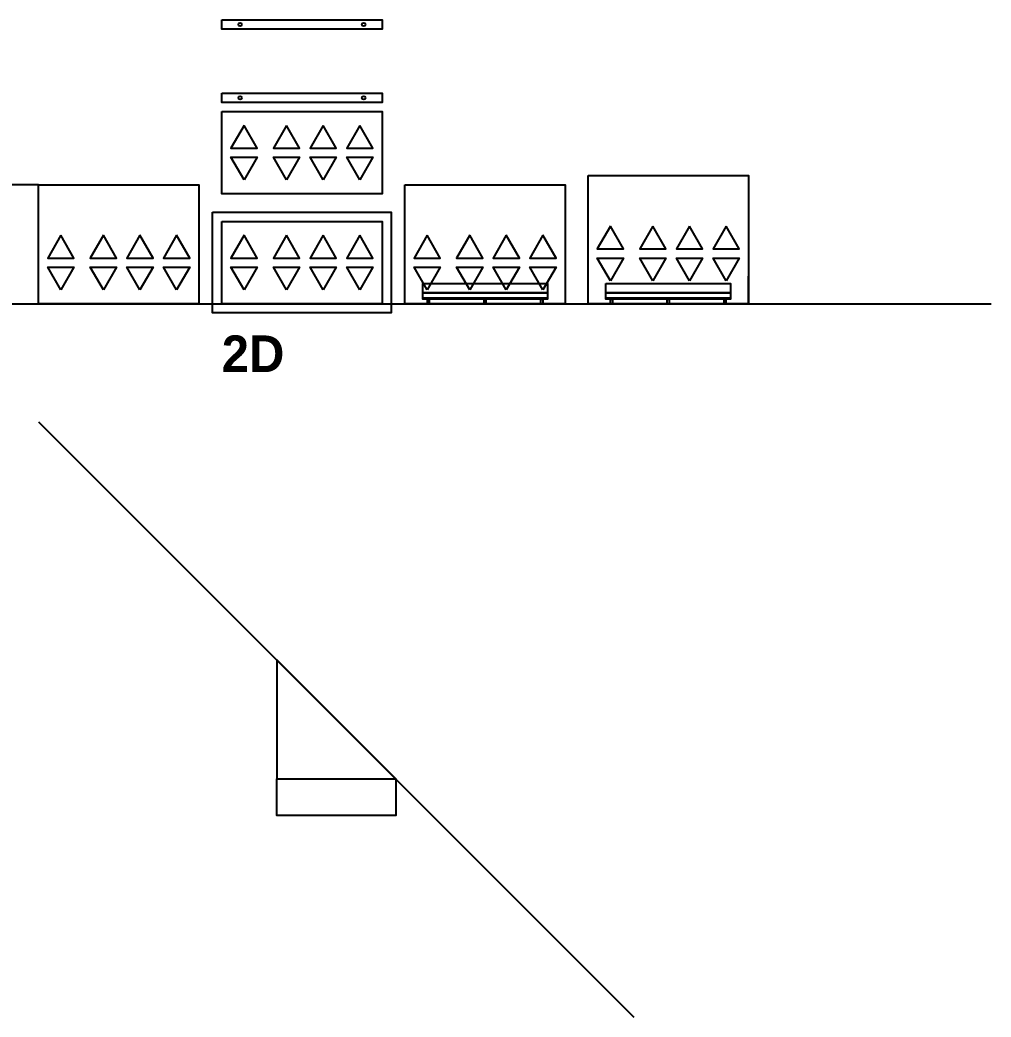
# Model space of a CAD drawing. Header units: inches. Extents: x -177 to 177, y -39 to 214.
# Drawn here: x 47 to 100, y -39 to 15.5 of the extents above; entities that cross this region are included whole.
import ezdxf

# ---------------------------------------------------------------- set-up
doc = ezdxf.new("R2010")
doc.units = ezdxf.units.IN
doc.header["$MEASUREMENT"] = 0
for name, color, linetype in [('E-MOD0', 153, 'Continuous'), ('G-ANNO-TEXT', 7, 'Continuous'), ('M-ENCL', 171, 'Continuous')]:
    doc.layers.add(name, color=color, linetype=linetype)
doc.layers.add('G-VPRT', color=7, linetype='Continuous', plot=False)
doc.styles.add('RJR', font='cityb___.ttf', dxfattribs={"height": 0.1})

msp = doc.modelspace()

# ---------------------------------------------------------------- linework, layer by layer
at = {"layer": 'E-MOD0'}
for points in [[(68.975, 1.1), (75.775, 1.1), (75.775, 0.6), (68.975, 0.6)], [(78.975, 1.1), (85.775, 1.1), (85.775, 0.6), (78.975, 0.6)], [(68.975, 0.6), (75.775, 0.6), (75.775, 0.3), (68.975, 0.3)], [(78.975, 0.6), (85.775, 0.6), (85.775, 0.3), (78.975, 0.3)], [(68.975, 0.3), (75.775, 0.3), (75.775, 0.25), (68.975, 0.25)], [(69.225, 0.25), (69.325, 0.25), (69.325, 0), (69.225, 0)], [(72.325, 0.25), (72.425, 0.25), (72.425, 0), (72.325, 0)], [(75.425, 0.25), (75.525, 0.25), (75.525, 0), (75.425, 0)], [(78.975, 0.3), (85.775, 0.3), (85.775, 0.25), (78.975, 0.25)], [(79.225, 0.25), (79.325, 0.25), (79.325, 0), (79.225, 0)], [(82.325, 0.25), (82.425, 0.25), (82.425, 0), (82.325, 0)], [(85.425, 0.25), (85.525, 0.25), (85.525, 0), (85.425, 0)]]:
    msp.add_lwpolyline(points, close=True, dxfattribs=at)
at = {"layer": 'G-ANNO-TEXT'}
msp.add_line((0, 0), (100, 0), dxfattribs=at)
at = {"layer": 'G-VPRT'}
msp.add_lwpolyline([(57.5, 5), (67.25, 5), (67.25, -0.5), (57.5, -0.5)], close=True, dxfattribs=at)
at = {"layer": 'M-ENCL'}
for p, q in [((48, 6.5), (2.125, 6.5)), ((86.75, 0), (86.75, 1.5)), ((48, -6.45), (80.5, -38.95))]:
    msp.add_line(p, q, dxfattribs=at)
for points in [[(58, 15.5), (66.75, 15.5), (66.75, 15), (58, 15)], [(58, 11.5), (66.75, 11.5), (66.75, 11), (58, 11)], [(58, 10.5), (66.75, 10.5), (66.75, 6), (58, 6)], [(78, 7), (86.75, 7), (86.75, 0), (78, 0)], [(48, 6.5), (56.75, 6.5), (56.75, 0), (48, 0)], [(68, 6.5), (76.75, 6.5), (76.75, 0), (68, 0)], [(58, 4.5), (66.75, 4.5), (66.75, 0), (58, 0)], [(61, -25.95), (67.5, -25.95), (67.5, -27.95), (61, -27.95)]]:
    msp.add_lwpolyline(points, close=True, dxfattribs=at)
for points in [[(59.215, 9.73842), (58.5, 8.5), (59.93, 8.5), (59.215, 9.73842)], [(61.535, 9.73842), (60.82, 8.5), (62.25, 8.5), (61.535, 9.73842)], [(63.535, 9.73842), (62.82, 8.5), (64.25, 8.5), (63.535, 9.73842)], [(65.535, 9.73842), (64.82, 8.5), (66.25, 8.5), (65.535, 9.73842)], [(59.215, 6.76158), (58.5, 8), (59.93, 8), (59.215, 6.76158)], [(61.535, 6.76158), (60.82, 8), (62.25, 8), (61.535, 6.76158)], [(63.535, 6.76158), (62.82, 8), (64.25, 8), (63.535, 6.76158)], [(65.535, 6.76158), (64.82, 8), (66.25, 8), (65.535, 6.76158)], [(79.215, 4.23842), (78.5, 3), (79.93, 3), (79.215, 4.23842)], [(81.535, 4.23842), (80.82, 3), (82.25, 3), (81.535, 4.23842)], [(83.535, 4.23842), (82.82, 3), (84.25, 3), (83.535, 4.23842)], [(85.535, 4.23842), (84.82, 3), (86.25, 3), (85.535, 4.23842)], [(49.215, 3.73842), (48.5, 2.5), (49.93, 2.5), (49.215, 3.73842)], [(51.535, 3.73842), (50.82, 2.5), (52.25, 2.5), (51.535, 3.73842)], [(53.535, 3.73842), (52.82, 2.5), (54.25, 2.5), (53.535, 3.73842)], [(55.535, 3.73842), (54.82, 2.5), (56.25, 2.5), (55.535, 3.73842)], [(59.215, 3.73842), (58.5, 2.5), (59.93, 2.5), (59.215, 3.73842)], [(61.535, 3.73842), (60.82, 2.5), (62.25, 2.5), (61.535, 3.73842)], [(63.535, 3.73842), (62.82, 2.5), (64.25, 2.5), (63.535, 3.73842)], [(65.535, 3.73842), (64.82, 2.5), (66.25, 2.5), (65.535, 3.73842)], [(69.215, 3.73842), (68.5, 2.5), (69.93, 2.5), (69.215, 3.73842)], [(71.535, 3.73842), (70.82, 2.5), (72.25, 2.5), (71.535, 3.73842)], [(73.535, 3.73842), (72.82, 2.5), (74.25, 2.5), (73.535, 3.73842)], [(75.535, 3.73842), (74.82, 2.5), (76.25, 2.5), (75.535, 3.73842)], [(79.215, 1.26158), (78.5, 2.5), (79.93, 2.5), (79.215, 1.26158)], [(81.535, 1.26158), (80.82, 2.5), (82.25, 2.5), (81.535, 1.26158)], [(83.535, 1.26158), (82.82, 2.5), (84.25, 2.5), (83.535, 1.26158)], [(85.535, 1.26158), (84.82, 2.5), (86.25, 2.5), (85.535, 1.26158)], [(49.215, 0.76158), (48.5, 2), (49.93, 2), (49.215, 0.76158)], [(51.535, 0.76158), (50.82, 2), (52.25, 2), (51.535, 0.76158)], [(53.535, 0.76158), (52.82, 2), (54.25, 2), (53.535, 0.76158)], [(55.535, 0.76158), (54.82, 2), (56.25, 2), (55.535, 0.76158)], [(59.215, 0.76158), (58.5, 2), (59.93, 2), (59.215, 0.76158)], [(61.535, 0.76158), (60.82, 2), (62.25, 2), (61.535, 0.76158)], [(63.535, 0.76158), (62.82, 2), (64.25, 2), (63.535, 0.76158)], [(65.535, 0.76158), (64.82, 2), (66.25, 2), (65.535, 0.76158)], [(69.215, 0.76158), (68.5, 2), (69.93, 2), (69.215, 0.76158)], [(71.535, 0.76158), (70.82, 2), (72.25, 2), (71.535, 0.76158)], [(73.535, 0.76158), (72.82, 2), (74.25, 2), (73.535, 0.76158)], [(75.535, 0.76158), (74.82, 2), (76.25, 2), (75.535, 0.76158)], [(61, -19.45), (61, -25.95), (67.5, -25.95), (61, -19.45)]]:
    msp.add_lwpolyline(points, dxfattribs=at)
for centre in [(59, 15.25), (65.75, 15.25), (59, 11.25), (65.75, 11.25)]:
    msp.add_circle(centre, 0.095, dxfattribs=at)

# ---------------------------------------------------------------- texts
at = {"layer": 'G-ANNO-TEXT', "style": 'RJR'}
msp.add_text('2D', height=2, dxfattribs=at).set_placement((58, -3.72825))

doc.saveas('drawing.dxf')
